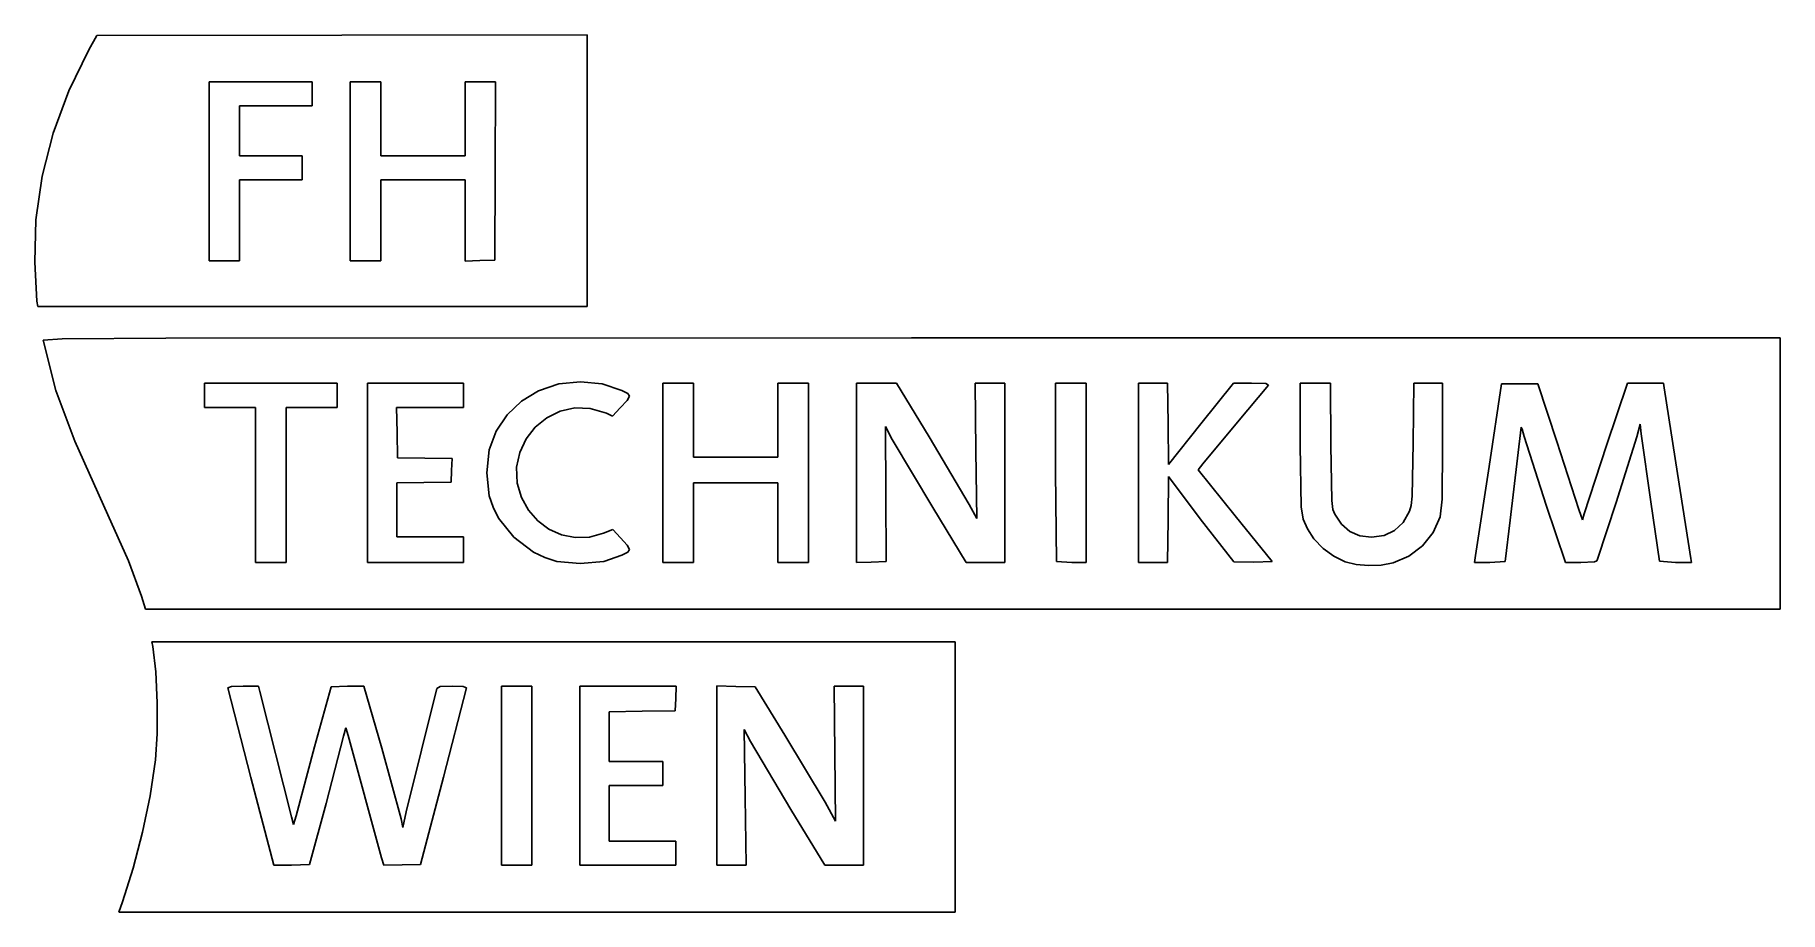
# Model space of a CAD drawing. Extents: x 36 to 198, y 135 to 216.
import ezdxf

# ---------------------------------------------------------------- set-up
doc = ezdxf.new("R2010")
doc.units = 0

msp = doc.modelspace()

# ---------------------------------------------------------------- linework, layer by layer
at = {"layer": 'Ebene 1'}
for p, q in [((41.237433, 214.540214), (41.963264, 215.85946)), ((41.963264, 215.85946), (64.722921, 215.89282)), ((64.722921, 215.89282), (87.482577, 215.92618)), ((87.482577, 215.92618), (87.482577, 203.327)), ((39.37816, 210.729771), (41.237433, 214.540214)), ((37.932998, 206.816595), (39.37816, 210.729771)), ((57.178028, 211.571909), (52.385994, 211.571909)), ((52.385994, 211.571909), (52.385994, 203.260655)), ((61.970062, 211.571909), (57.178028, 211.571909)), ((61.970062, 210.450549), (61.970062, 211.571909)), ((66.897081, 211.571919), (65.479719, 211.571919)), ((65.479719, 211.571919), (65.479719, 203.260665)), ((68.314443, 211.571919), (66.897081, 211.571919)), ((68.314443, 208.141878), (68.314443, 211.571919)), ((77.562059, 211.571919), (76.143682, 211.571919)), ((76.143682, 211.571919), (76.143682, 208.141878)), ((78.980435, 211.571919), (77.562059, 211.571919)), ((78.945675, 203.293647), (78.980435, 211.571919)), ((55.220718, 207.020508), (55.220718, 209.32919)), ((55.220718, 209.32919), (58.59539, 209.32919)), ((58.59539, 209.32919), (61.970062, 209.32919)), ((61.970062, 209.32919), (61.970062, 210.450549)), ((68.314443, 204.711837), (68.314443, 208.141878)), ((76.143682, 208.141878), (76.143682, 204.711837)), ((36.909292, 202.824205), (37.932998, 206.816595)), ((55.220718, 204.711827), (55.220718, 207.020508)), ((58.122936, 204.711827), (55.220718, 204.711827)), ((61.025154, 204.711827), (58.122936, 204.711827)), ((61.025154, 203.590467), (61.025154, 204.711827)), ((72.229063, 204.711837), (68.314443, 204.711837)), ((76.143682, 204.711837), (72.229063, 204.711837)), ((36.314386, 198.77612), (36.909292, 202.824205)), ((52.385994, 203.260655), (52.385994, 194.9494)), ((55.220718, 198.709255), (55.220718, 202.469107)), ((55.220718, 202.469107), (58.122936, 202.469107)), ((58.122936, 202.469107), (61.025154, 202.469107)), ((61.025154, 202.469107), (61.025154, 203.590467)), ((65.479719, 203.260665), (65.479719, 194.94941)), ((68.314445, 198.709255), (68.314445, 202.469107)), ((68.314445, 202.469107), (72.229065, 202.469107)), ((72.229065, 202.469107), (76.143684, 202.469107)), ((76.143684, 202.469107), (76.143684, 198.70464)), ((78.910915, 195.01537), (78.945675, 203.293647)), ((87.482577, 203.327), (87.482577, 190.72781)), ((36.229444, 194.824513), (36.314386, 198.77612)), ((55.220718, 194.9494), (55.220718, 198.709255)), ((68.314443, 194.94941), (68.314445, 198.709255)), ((76.143684, 198.70464), (76.143684, 194.94017)), ((36.408996, 191.22253), (36.229444, 194.824513)), ((52.385994, 194.9494), (53.803356, 194.9494)), ((53.803356, 194.9494), (55.220718, 194.9494)), ((65.479719, 194.94941), (66.897081, 194.94941)), ((66.897081, 194.94941), (68.314443, 194.94941)), ((76.143684, 194.94017), (77.5273, 194.97777)), ((77.5273, 194.97777), (78.910915, 195.01537)), ((36.487079, 190.72781), (36.408996, 191.22253)), ((61.984831, 190.72781), (36.487079, 190.72781)), ((87.482577, 190.72781), (61.984831, 190.72781)), ((36.99749, 187.59129), (38.747949, 187.722393)), ((38.166807, 182.94426), (36.99749, 187.59129)), ((38.747949, 187.722393), (48.380978, 187.792391)), ((48.380978, 187.792391), (117.58466, 187.82547)), ((117.58466, 187.82547), (198.17182, 187.82547)), ((198.17182, 187.82547), (198.17182, 175.22667)), ((58.122936, 183.60388), (51.981033, 183.60388)), ((51.981033, 183.60388), (51.981033, 182.48252)), ((64.264839, 183.60388), (58.122936, 183.60388)), ((64.264839, 182.48252), (64.264839, 183.60388)), ((71.554139, 183.60386), (67.099572, 183.60386)), ((67.099572, 183.60386), (67.099572, 175.29261)), ((76.008706, 183.60386), (71.554139, 183.60386)), ((76.008706, 182.4825), (76.008706, 183.60386)), ((84.836727, 183.54974), (82.960522, 182.89612)), ((86.85027, 183.73581), (84.836727, 183.54974)), ((88.865392, 183.549855), (86.85027, 183.73581)), ((90.689364, 182.92644), (88.865392, 183.549855)), ((95.919262, 183.60388), (94.5019, 183.60388)), ((94.5019, 183.60388), (94.5019, 175.29263)), ((97.336624, 183.60388), (95.919262, 183.60388)), ((97.336624, 180.17384), (97.336624, 183.60388)), ((106.58323, 183.60388), (105.16586, 183.60388)), ((105.16586, 183.60388), (105.16586, 180.17384)), ((108.00059, 183.60388), (106.58323, 183.60388)), ((108.00059, 175.29263), (108.00059, 183.60388)), ((114.31124, 183.59986), (112.45517, 183.60386)), ((112.45517, 183.60386), (112.45517, 175.28799)), ((116.16731, 183.59586), (114.31124, 183.59986)), ((119.20452, 178.6283), (116.16731, 183.59586)), ((124.85467, 183.60388), (123.48556, 183.60388)), ((123.48556, 183.60388), (123.55306, 177.32162)), ((126.22378, 183.60388), (124.85467, 183.60388)), ((126.22378, 175.29263), (126.22378, 183.60388)), ((132.36572, 183.60388), (130.94836, 183.60388)), ((130.94836, 183.60388), (130.94836, 175.38058)), ((133.78308, 183.60388), (132.36572, 183.60388)), ((133.78308, 175.29263), (133.78308, 183.60388)), ((139.99041, 183.60389), (138.64261, 183.60389)), ((138.64261, 183.60389), (138.64261, 175.29264)), ((141.33821, 183.60389), (139.99041, 183.60389)), ((141.37401, 179.82622), (141.33821, 183.60389)), ((147.44184, 183.60389), (144.42582, 179.82622)), ((149.13315, 183.60389), (147.44184, 183.60389)), ((147.8168, 179.97596), (150.69113, 183.43899)), ((150.451889, 183.57022), (149.13315, 183.60389)), ((150.69113, 183.43899), (150.451889, 183.57022)), ((155.03812, 183.60388), (153.62611, 183.60388)), ((153.62611, 183.60388), (153.62811, 177.83218)), ((156.45013, 183.60388), (155.03812, 183.60388)), ((156.48923, 177.83218), (156.45013, 183.60388)), ((164.17782, 183.60388), (164.12672, 178.03006)), ((165.51634, 183.60388), (164.17782, 183.60388)), ((166.85487, 183.60388), (165.51634, 183.60388)), ((166.85487, 177.75718), (166.85487, 183.60388)), ((172.32318, 183.53792), (171.16271, 175.88629)), ((173.99965, 183.53792), (172.32318, 183.53792)), ((175.67613, 183.53792), (173.99965, 183.53792)), ((177.46799, 178.19497), (175.67613, 183.53792)), ((184.01301, 183.60388), (182.05403, 177.82471)), ((185.67788, 183.60388), (184.01301, 183.60388)), ((187.34275, 183.60388), (185.67788, 183.60388)), ((187.42225, 183.17513), (187.34275, 183.60388)), ((188.65559, 175.22667), (187.42225, 183.17513)), ((39.919236, 178.231221), (38.166807, 182.94426)), ((51.981033, 182.48252), (51.981033, 181.36116)), ((64.264839, 181.36116), (64.264839, 182.48252)), ((76.008706, 181.36114), (76.008706, 182.4825)), ((81.38891, 181.942586), (80.066796, 180.67078)), ((82.960522, 182.89612), (81.38891, 181.942586)), ((90.54661, 181.31292), (91.179328, 182.010887)), ((91.23615, 182.653138), (90.689364, 182.92644)), ((91.179328, 182.010887), (91.404323, 182.40279)), ((91.404323, 182.40279), (91.23615, 182.653138)), ((51.981033, 181.36116), (54.343304, 181.36116)), ((54.343304, 181.36116), (56.705574, 181.36116)), ((56.705574, 181.36116), (56.705574, 174.17127)), ((59.540298, 174.17127), (59.540298, 181.36116)), ((59.540298, 181.36116), (61.902569, 181.36116)), ((61.902569, 181.36116), (64.264839, 181.36116)), ((69.82994, 179.01948), (69.79308, 181.36114)), ((69.79308, 181.36114), (72.900893, 181.36114)), ((72.900893, 181.36114), (76.008706, 181.36114)), ((80.066796, 180.67078), (79.044916, 179.141334)), ((82.659688, 179.530346), (83.726651, 180.400378)), ((83.726651, 180.400378), (84.963816, 181.008053)), ((84.963816, 181.008053), (86.326395, 181.307701)), ((86.326395, 181.307701), (87.769601, 181.25365)), ((87.769601, 181.25365), (89.269465, 180.81748)), ((89.269465, 180.81748), (89.827802, 180.5391)), ((89.827802, 180.5391), (90.54661, 181.31292)), ((97.336624, 176.7438), (97.336624, 180.17384)), ((105.16586, 180.17384), (105.16586, 176.7438)), ((141.40981, 176.04856), (141.37401, 179.82622)), ((144.42582, 179.82622), (141.40981, 176.04856)), ((144.61773, 176.12621), (147.8168, 179.97596)), ((184.87436, 178.64039), (185.17776, 179.81339)), ((185.17776, 179.81339), (185.27316, 178.90524)), ((43.006342, 171.40085), (39.919236, 178.231221)), ((69.8668, 176.67782), (69.82994, 179.01948)), ((79.044916, 179.141334), (78.374007, 177.41488)), ((81.215523, 177.185896), (81.807716, 178.443629)), ((81.807716, 178.443629), (82.659688, 179.530346)), ((115.18533, 173.31376), (115.14823, 179.58018)), ((115.14823, 179.58018), (115.79273, 178.37518)), ((115.79273, 178.37518), (119.54193, 172.07624)), ((122.93114, 172.35005), (119.20452, 178.6283)), ((173.13661, 170.91105), (174.15275, 179.51422)), ((174.15275, 179.51422), (174.237554, 179.343953)), ((174.237554, 179.343953), (174.42609, 178.65671)), ((174.42609, 178.65671), (176.46616, 172.29134)), ((179.49388, 171.89557), (177.46799, 178.19497)), ((182.94889, 172.52122), (184.87436, 178.64039)), ((185.27316, 178.90524), (186.16824, 172.61314)), ((72.403214, 176.64192), (69.8668, 176.67782)), ((74.939629, 176.60602), (72.403214, 176.64192)), ((74.900469, 175.52058), (74.939629, 176.60602)), ((78.374007, 177.41488), (78.154924, 175.292813)), ((80.927896, 175.80282), (81.215523, 177.185896)), ((101.25124, 176.7438), (97.336624, 176.7438)), ((105.16586, 176.7438), (101.25124, 176.7438)), ((123.55306, 177.32162), (123.62056, 171.03935)), ((153.62811, 177.83218), (153.724449, 172.145329)), ((156.563255, 172.716219), (156.48923, 177.83218)), ((164.12672, 178.03006), (164.041649, 173.131915)), ((166.815773, 172.842936), (166.85487, 177.75718)), ((182.05403, 177.82471), (180.00452, 171.49232)), ((67.099572, 175.29261), (67.099572, 166.98135)), ((74.861309, 174.43513), (74.900469, 175.52058)), ((78.154924, 175.292813), (78.373821, 173.16812)), ((80.989624, 174.34007), (80.927896, 175.80282)), ((94.5019, 175.29263), (94.5019, 166.98137)), ((108.00059, 166.98137), (108.00059, 175.29263)), ((112.45517, 175.28799), (112.45517, 166.97212)), ((126.22378, 166.98137), (126.22378, 175.29263)), ((130.94836, 175.38058), (131.03836, 167.06932)), ((133.78309, 166.98132), (133.78308, 175.29263)), ((138.64261, 175.29264), (138.64261, 166.98138)), ((141.37411, 170.97186), (141.40981, 174.96235)), ((141.40981, 174.96235), (144.37086, 171.02428)), ((144.15969, 175.57458), (144.61773, 176.12621)), ((147.60136, 171.31096), (144.15969, 175.57458)), ((171.16271, 175.88629), (169.9051, 167.60802)), ((189.88426, 167.34417), (188.65559, 175.22667)), ((198.17182, 175.22667), (198.17182, 162.62786)), ((56.705574, 174.17127), (56.705574, 166.98137)), ((59.540298, 166.98137), (59.540298, 174.17127)), ((69.799301, 174.36333), (72.330305, 174.39923)), ((69.799301, 171.85968), (69.799301, 174.36333)), ((72.330305, 174.39923), (74.861309, 174.43513)), ((81.374807, 172.990319), (80.989624, 174.34007)), ((97.336624, 170.67526), (97.336624, 174.36916)), ((97.336624, 174.36916), (101.25124, 174.36916)), ((101.25124, 174.36916), (105.16586, 174.36916)), ((105.16586, 174.36916), (105.16586, 170.67526)), ((115.22241, 167.04732), (115.18533, 173.31376)), ((69.799301, 169.35602), (69.799301, 171.85968)), ((78.373821, 173.16812), (78.741378, 172.096473)), ((78.741378, 172.096473), (79.254797, 171.086634)), ((82.02014, 171.810976), (81.374807, 172.990319)), ((82.883601, 170.826472), (82.02014, 171.810976)), ((119.54193, 172.07624), (122.64662, 166.98231)), ((123.62056, 171.03935), (122.93114, 172.35005)), ((153.724449, 172.145329), (153.92586, 170.977196)), ((156.660793, 171.893841), (156.563255, 172.716219)), ((156.842, 171.44406), (156.660793, 171.893841)), ((163.78065, 171.73066), (163.193766, 170.691756)), ((163.947492, 172.255531), (163.78065, 171.73066)), ((164.041649, 173.131915), (163.947492, 172.255531)), ((166.63977, 171.19393), (166.815773, 172.842936)), ((176.46616, 172.29134), (178.24384, 166.98137)), ((179.82096, 170.93911), (179.49388, 171.89557)), ((181.23605, 167.2782), (182.94889, 172.52122)), ((186.16824, 172.61314), (186.9679, 167.10529)), ((44.903483, 167.133994), (43.006342, 171.40085)), ((79.254797, 171.086634), (80.665612, 169.304604)), ((83.92317, 170.061238), (82.883601, 170.826472)), ((85.096826, 169.539703), (83.92317, 170.061238)), ((97.336624, 166.98137), (97.336624, 170.67526)), ((105.16586, 170.67526), (105.16586, 166.98137)), ((141.33839, 166.98138), (141.37411, 170.97186)), ((144.37086, 171.02428), (147.4827, 167.02965)), ((151.04304, 167.04735), (147.60136, 171.31096)), ((153.92586, 170.977196), (154.30342, 170.07761)), ((154.30342, 170.07761), (154.915993, 169.154387)), ((157.460543, 170.521357), (156.842, 171.44406)), ((158.242438, 169.855854), (157.460543, 170.521357)), ((163.193766, 170.691756), (162.400844, 169.93567)), ((165.985892, 169.74537), (166.63977, 171.19393)), ((172.6593, 167.05225), (173.13661, 170.91105)), ((180.00452, 171.49232), (179.82096, 170.93911)), ((72.903999, 169.35602), (69.799301, 169.35602)), ((76.008698, 169.35602), (72.903999, 169.35602)), ((76.008698, 168.1687), (76.008698, 169.35602)), ((80.665612, 169.304604), (82.499041, 167.926476)), ((86.362548, 169.2863), (85.096826, 169.539703)), ((87.678316, 169.325459), (86.362548, 169.2863)), ((89.002108, 169.68161), (87.678316, 169.325459)), ((89.844852, 170.01695), (89.002108, 169.68161)), ((90.555135, 169.25773), (89.844852, 170.01695)), ((91.182424, 168.569942), (90.555135, 169.25773)), ((91.404831, 168.182129), (91.182424, 168.569942)), ((154.915993, 169.154387), (155.77498, 168.28071)), ((159.179331, 169.452744), (158.242438, 169.855854)), ((160.26287, 169.31722), (159.179331, 169.452744)), ((161.418379, 169.473719), (160.26287, 169.31722)), ((162.400844, 169.93567), (161.418379, 169.473719)), ((163.726618, 167.546943), (164.990826, 168.506339)), ((164.990826, 168.506339), (165.985892, 169.74537)), ((46.116601, 163.84816), (44.903483, 167.133994)), ((56.705574, 166.98137), (58.122936, 166.98137)), ((58.122936, 166.98137), (59.540298, 166.98137)), ((67.099572, 166.98135), (71.554139, 166.98135)), ((71.554139, 166.98135), (76.008706, 166.98135)), ((76.008706, 166.98135), (76.008698, 168.1687)), ((82.499041, 167.926476), (83.540727, 167.421516)), ((83.540727, 167.421516), (84.647858, 167.0567)), ((84.647858, 167.0567), (86.824217, 166.861949)), ((86.824217, 166.861949), (89.015447, 167.0577)), ((89.015447, 167.05803), (90.689364, 167.65882)), ((89.015447, 167.0577), (89.015447, 167.05803)), ((90.689364, 167.65882), (91.235947, 167.932389)), ((91.235947, 167.932389), (91.404831, 168.182129)), ((94.5019, 166.98137), (95.919262, 166.98137)), ((95.919262, 166.98137), (97.336624, 166.98137)), ((105.16586, 166.98137), (106.58323, 166.98137)), ((106.58323, 166.98137), (108.00059, 166.98137)), ((112.45517, 166.97212), (113.83879, 167.00972)), ((113.83879, 167.00972), (115.22241, 167.04732)), ((122.64662, 166.98231), (124.4352, 166.98184)), ((124.4352, 166.98184), (126.22378, 166.98137)), ((131.03836, 167.06932), (132.45572, 166.98132)), ((132.45572, 166.98132), (133.78309, 166.98132)), ((138.64261, 166.98138), (139.9905, 166.98138)), ((139.9905, 166.98138), (141.33839, 166.98138)), ((147.4827, 167.02965), (149.33826, 167.01025)), ((149.33826, 167.01025), (151.04304, 167.04735)), ((155.77498, 168.28071), (156.77655, 167.546323)), ((156.77655, 167.546323), (157.81687, 167.04097)), ((157.81687, 167.04097), (158.83534, 166.78993)), ((161.157909, 166.735804), (162.26567, 166.93729)), ((162.26531, 166.93729), (163.726618, 167.546943)), ((162.26567, 166.93729), (162.26531, 166.93729)), ((169.9051, 167.60802), (169.808, 166.98137)), ((169.808, 166.98137), (171.23363, 166.98137)), ((171.23363, 166.98137), (172.65926, 167.05227)), ((172.65926, 167.05227), (172.6593, 167.05225)), ((178.24384, 166.98137), (179.69456, 166.98137)), ((179.69456, 166.98137), (180.953086, 167.023311)), ((180.953086, 167.023311), (181.153692, 167.112037)), ((181.153692, 167.112037), (181.23605, 167.2782)), ((186.9679, 167.10529), (188.46348, 166.98137)), ((188.46348, 166.98137), (189.95906, 166.98137)), ((189.95906, 166.98137), (189.88426, 167.34417)), ((158.83534, 166.78993), (159.981743, 166.687446)), ((159.981743, 166.687446), (161.157909, 166.735804)), ((46.488328, 162.62786), (46.116601, 163.84816)), ((122.33007, 162.62786), (46.488328, 162.62786)), ((198.17182, 162.62786), (122.33007, 162.62786)), ((47.169071, 159.16484), (47.091461, 159.59359)), ((47.091461, 159.59359), (84.362862, 159.59359)), ((47.446858, 156.833955), (47.169071, 159.16484)), ((84.362862, 159.59359), (121.634261, 159.59359)), ((121.634261, 159.59359), (121.634261, 147.06075)), ((47.589453, 153.957704), (47.446858, 156.833955)), ((54.456875, 155.466861), (54.135652, 155.33899)), ((55.552983, 155.5039), (54.456875, 155.466861)), ((56.965142, 155.5039), (55.552983, 155.5039)), ((57.097559, 155.00918), (56.965142, 155.5039)), ((65.24363, 155.50392), (63.724892, 155.44032)), ((66.762368, 155.50392), (65.24363, 155.50392)), ((68.408738, 149.73222), (66.762368, 155.50392)), ((74.937899, 155.50392), (73.820165, 155.463436)), ((75.97675, 155.466806), (74.937899, 155.50392)), ((76.277869, 155.33901), (75.97675, 155.466806)), ((80.935719, 155.50393), (79.518356, 155.50393)), ((79.518356, 155.50393), (79.518356, 147.19268)), ((82.353081, 155.50393), (80.935719, 155.50393)), ((82.353081, 147.19268), (82.353081, 155.50393)), ((91.26747, 155.50401), (86.807648, 155.50401)), ((86.807648, 155.50401), (86.807648, 147.19276)), ((95.727288, 155.50401), (91.26747, 155.50401)), ((95.688288, 154.34967), (95.727288, 155.50401)), ((101.27769, 155.47477), (99.496454, 155.51157)), ((99.496454, 155.51157), (99.496454, 147.19648)), ((103.05892, 155.43797), (101.27769, 155.47477)), ((111.76048, 155.50393), (110.39091, 155.50393)), ((110.39091, 155.50393), (110.46061, 149.23385)), ((113.13006, 155.50393), (111.76048, 155.50393)), ((113.13006, 147.19268), (113.13006, 155.50393)), ((47.584503, 151.054773), (47.589453, 153.957704)), ((54.135652, 155.33899), (56.261696, 147.0284)), ((60.024822, 143.37178), (57.097559, 155.00918)), ((63.724892, 155.44032), (62.17917, 149.86651)), ((73.528041, 155.27305), (70.681898, 143.82859)), ((73.820165, 155.463436), (73.528041, 155.27305)), ((74.145108, 147.06074), (76.277869, 155.33901)), ((95.649288, 153.19533), (95.688288, 154.34967)), ((105.81998, 150.95253), (103.05892, 155.43797)), ((89.507385, 153.12433), (92.578337, 153.15983)), ((89.507385, 150.81813), (89.507385, 153.12433)), ((92.578337, 153.15983), (95.649288, 153.19533)), ((47.419654, 148.64385), (47.584503, 151.054773)), ((63.242734, 144.59914), (64.87937, 150.84425)), ((64.87937, 150.84425), (65.088736, 151.62002)), ((65.088736, 151.62002), (65.312876, 150.90905)), ((65.312876, 150.90905), (68.39072, 139.57008)), ((89.507385, 148.51192), (89.507385, 150.81813)), ((102.12853, 145.18082), (102.03543, 151.48023)), ((102.03543, 151.48023), (102.63001, 150.35887)), ((109.55568, 144.71543), (105.81998, 150.95253)), ((62.17917, 149.86651), (60.469569, 143.47144)), ((70.214469, 143.16896), (68.408738, 149.73222)), ((102.63001, 150.35887), (106.38064, 144.05946)), ((110.46061, 149.23385), (110.53031, 142.96377)), ((46.909739, 145.330136), (47.419654, 148.64385)), ((92.004642, 148.51192), (89.507385, 148.51192)), ((94.5019, 148.51192), (92.004642, 148.51192)), ((94.5019, 147.39056), (94.5019, 148.51192)), ((94.5019, 146.2692), (94.5019, 147.39056)), ((56.261696, 147.0284), (58.39291, 138.88272)), ((72.013149, 138.94737), (74.145108, 147.06074)), ((79.518356, 147.19268), (79.518356, 138.88142)), ((82.353081, 138.88142), (82.353081, 147.19268)), ((86.807648, 147.19276), (86.807648, 138.8815)), ((89.507385, 143.69667), (89.507385, 146.2692)), ((89.507385, 146.2692), (92.004642, 146.2692)), ((92.004642, 146.2692), (94.5019, 146.2692)), ((99.496454, 147.19648), (99.496454, 138.8814)), ((113.13006, 138.88142), (113.13006, 147.19268)), ((121.634261, 147.06075), (121.634261, 134.52791)), ((46.208395, 141.935566), (46.909739, 145.330136)), ((61.700089, 138.93572), (63.242734, 144.59914)), ((102.22164, 138.8814), (102.12853, 145.18082)), ((110.53031, 142.96377), (109.55568, 144.71543)), ((60.21076, 142.64395), (60.024822, 143.37178)), ((60.469569, 143.47144), (60.21076, 142.64395)), ((70.373829, 142.37742), (70.214469, 143.16896)), ((70.681898, 143.82859), (70.373829, 142.37742)), ((89.507385, 141.12414), (89.507385, 143.69667)), ((106.38064, 144.05946), (109.5367, 138.88142)), ((45.349296, 138.605265), (46.208395, 141.935566)), ((92.612083, 141.12414), (89.507385, 141.12414)), ((95.716782, 141.12414), (92.612083, 141.12414)), ((95.716782, 140.00278), (95.716782, 141.12414)), ((68.39072, 139.57008), (68.594284, 138.87357)), ((95.716782, 138.8815), (95.716782, 140.00278)), ((44.366119, 135.48436), (45.349296, 138.605265)), ((58.39291, 138.88272), (60.046499, 138.88206)), ((60.046499, 138.88206), (61.700089, 138.93566)), ((61.700089, 138.93566), (61.700089, 138.93572)), ((68.594284, 138.87357), (70.303717, 138.91047)), ((70.303717, 138.91047), (72.013149, 138.94737)), ((79.518356, 138.88142), (80.935719, 138.88142)), ((80.935719, 138.88142), (82.353081, 138.88142)), ((86.807648, 138.8815), (91.262215, 138.8815)), ((91.262215, 138.8815), (95.716782, 138.8815)), ((99.496454, 138.8814), (100.85905, 138.8814)), ((100.85905, 138.8814), (102.22164, 138.8814)), ((109.5367, 138.88142), (111.33338, 138.88142)), ((111.33338, 138.88142), (113.13006, 138.88142)), ((44.032891, 134.52791), (44.366119, 135.48436)), ((82.833576, 134.52791), (44.032891, 134.52791)), ((121.634261, 134.52791), (82.833576, 134.52791))]:
    msp.add_line(p, q, dxfattribs=at)

doc.saveas('drawing.dxf')
